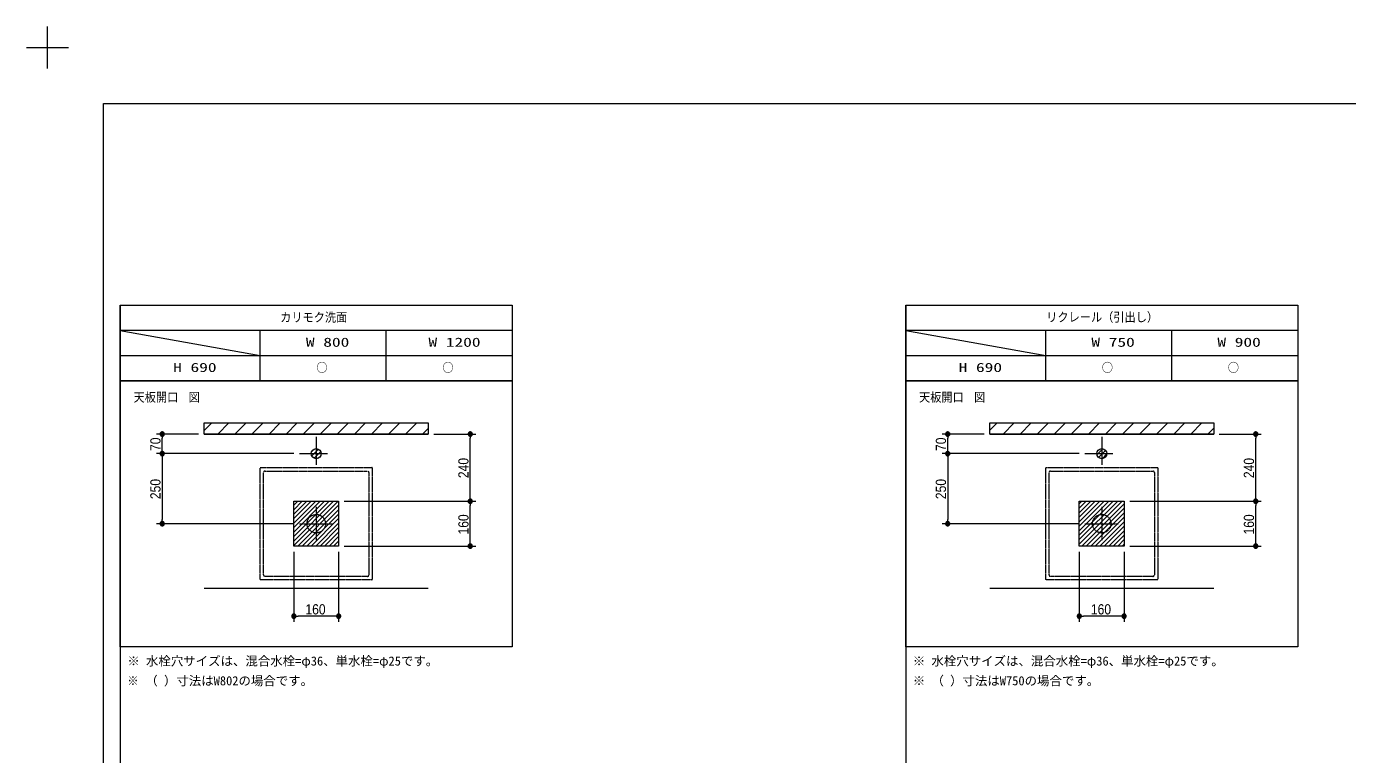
# Model space of a CAD drawing. Units: millimetres, scale not verified. Extents: x -6062 to 6062, y -3045 to 3045.
# Drawn here: x -6062 to -1344, y 446 to 3045 of the extents above; entities that cross this region are included whole.
import ezdxf
from ezdxf.enums import TextEntityAlignment as Align

# ---------------------------------------------------------------- set-up
doc = ezdxf.new("R2010")
doc.units = ezdxf.units.MM
doc.header["$LTSCALE"] = 20
doc.linetypes.add('CHAIN1', pattern=[8, 5, -1, 1, -1])
for name, color, linetype, lineweight in [('0-0_1図面枠', 7, 'Continuous', 9), ('0-2_2寸法-1', 7, 'Continuous', 9), ('0-3_0', 7, 'Continuous', 9), ('0-6_3一般', 7, 'Continuous', 9)]:
    doc.layers.add(name, color=color, linetype=linetype, lineweight=lineweight)
doc.styles.add('ＭＳ ゴシック', font='')
doc.styles.add('ＭＳ Ｐゴシック', font='')
doc.styles.get('ＭＳ ゴシック').set_extended_font_data('MS Gothic')
doc.styles.get('ＭＳ Ｐゴシック').set_extended_font_data('MS PGothic')

# ---------------------------------------------------------------- blocks, each defined once
blk = doc.blocks.new('グループ')
at = {"layer": '0-0_1図面枠'}
for p, q in [((-84000, 57900), (-84000, 60900)), ((-85500, 59400), (-82500, 59400))]:
    blk.add_line(p, q, dxfattribs=at)
blk = doc.blocks.new('グループ-2')
at = {"layer": '0-0_1図面枠'}
blk.add_lwpolyline([(-80000, 55400), (80000, 55400), (80000, -55400), (-80000, -55400)], close=True, dxfattribs=at)
blk = doc.blocks.new('図面枠')
at = {"layer": '0-0_1図面枠'}
for name in ['グループ', 'グループ-2']:
    blk.add_blockref(name, (0, 0), dxfattribs=at)
blk = doc.blocks.new('グループ-4')
at = {"layer": '0-0_1図面枠'}
for p, q in [((-78800, 41000), (-78800, -48600)), ((-22700, 41000), (-22700, -48600)), ((-50800, 39200), (-78800, 39200)), ((-78800, 39200), (-68800, 37400)), ((-68800, 35600), (-68800, 39200)), ((-59800, 35600), (-59800, 39200)), ((5300, 39200), (-22700, 39200)), ((-22700, 39200), (-12700, 37400)), ((-12700, 35600), (-12700, 39200)), ((-3700, 35600), (-3700, 39200)), ((-78800, 37400), (-50800, 37400)), ((-22700, 37400), (5300, 37400))]:
    blk.add_line(p, q, dxfattribs=at)
for points in [[(-78800, 41000), (-50800, 41000), (-50800, 35600), (-78800, 35600)], [(-22700, 41000), (5300, 41000), (5300, 35600), (-22700, 35600)], [(-78800, 35600), (-50800, 35600), (-50800, 16600), (-78800, 16600)], [(-22700, 35600), (5300, 35600), (5300, 16600), (-22700, 16600)]]:
    blk.add_lwpolyline(points, close=True, dxfattribs=at)
blk = doc.blocks.new('_Dot')
at = {"layer": '0-3_0'}
for p, q in [((-10, 0), (-20, 0)), ((9.78, 2), (-9.78, 2)), ((7.99, 6), (-7.99, 6)), ((9.16, -3.98), (-9.16, -3.98)), ((6, -7.98), (-6, -7.98))]:
    blk.add_line(p, q, dxfattribs=at)
for points in [[(10, 0), (9.92, 1.25), (9.69, 2.49), (9.3, 3.68), (8.76, 4.82), (8.09, 5.88), (7.29, 6.85), (6.37, 7.71), (5.36, 8.44), (4.26, 9.05), (3.09, 9.51), (1.87, 9.82), (0.63, 9.98), (-0.63, 9.98), (-1.87, 9.82), (-3.09, 9.51), (-4.26, 9.05), (-5.36, 8.44), (-6.37, 7.71), (-7.29, 6.85), (-8.09, 5.88), (-8.76, 4.82), (-9.3, 3.68), (-9.69, 2.49), (-9.92, 1.25), (-10, 0), (0, 0)], [(-10, 0), (-9.92, -1.25), (-9.69, -2.49), (-9.3, -3.68), (-8.76, -4.82), (-8.09, -5.88), (-7.29, -6.85), (-6.37, -7.71), (-5.36, -8.44), (-4.26, -9.05), (-3.09, -9.51), (-1.87, -9.82), (-0.63, -9.98), (0.63, -9.98), (1.87, -9.82), (3.09, -9.51), (4.26, -9.05), (5.36, -8.44), (6.37, -7.71), (7.29, -6.85), (8.09, -5.88), (8.76, -4.82), (9.3, -3.68), (9.69, -2.49), (9.92, -1.25), (10, 0), (0, 0)]]:
    blk.add_lwpolyline(points, close=True, dxfattribs=at)
blk = doc.blocks.new('グループ-25')
at = {"layer": '0-6_3一般', "linetype": 'CHAIN1'}
for p, q in [((-68800, 21420), (-68800, 29380)), ((-68780, 29400), (-60820, 29400)), ((-60800, 29380), (-60800, 21420)), ((-68560, 21740), (-68560, 29060)), ((-68460, 29160), (-61140, 29160)), ((-61040, 29060), (-61040, 21740)), ((-64800, 26600), (-64800, 24200)), ((-66000, 25400), (-63600, 25400)), ((-60820, 21400), (-68780, 21400)), ((-61140, 21640), (-68460, 21640))]:
    blk.add_line(p, q, dxfattribs=at)
blk.add_circle((-64800, 25400), 660, dxfattribs=at)
for centre, radius, start, end in [((-68780, 29380), 20, 90, 180), ((-60820, 29380), 20, 0, 90), ((-68460, 29060), 100, 90, 180), ((-61140, 29060), 100, 0, 90), ((-68460, 21740), 100, 180, 270), ((-61140, 21740), 100, 270, 0), ((-68780, 21420), 20, 180, 270), ((-60820, 21420), 20, 270, 0)]:
    blk.add_arc(centre, radius, start, end, dxfattribs=at)
blk = doc.blocks.new('グループ-62')
at = {"layer": '0-6_3一般', "linetype": 'CHAIN1'}
for p, q in [((-12700, 21420), (-12700, 29380)), ((-12680, 29400), (-4720, 29400)), ((-4700, 29380), (-4700, 21420)), ((-12460, 21740), (-12460, 29060)), ((-12360, 29160), (-5040, 29160)), ((-4940, 29060), (-4940, 21740)), ((-8700, 26600), (-8700, 24200)), ((-9900, 25400), (-7500, 25400)), ((-4720, 21400), (-12680, 21400)), ((-5040, 21640), (-12360, 21640))]:
    blk.add_line(p, q, dxfattribs=at)
blk.add_circle((-8700, 25400), 660, dxfattribs=at)
for centre, radius, start, end in [((-12680, 29380), 20, 90, 180), ((-4720, 29380), 20, 0, 90), ((-12360, 29060), 100, 90, 180), ((-5040, 29060), 100, 0, 90), ((-12360, 21740), 100, 180, 270), ((-5040, 21740), 100, 270, 0), ((-12680, 21420), 20, 180, 270), ((-4720, 21420), 20, 270, 0)]:
    blk.add_arc(centre, radius, start, end, dxfattribs=at)

msp = doc.modelspace()

# ---------------------------------------------------------------- linework, layer by layer
at = {"layer": '0-2_2寸法-1'}
for p, q in [((-5447.5, 1590), (-5597.5, 1590)), ((-5577.5, 1535.01), (-5577.5, 1574.99)), ((-4607.5, 1590), (-4457.5, 1590)), ((-4477.5, 1365.01), (-4477.5, 1574.99)), ((-2642.5, 1590), (-2792.5, 1590)), ((-2772.5, 1535.01), (-2772.5, 1574.99)), ((-1802.5, 1590), (-1652.5, 1590)), ((-1672.5, 1365.01), (-1672.5, 1574.99)), ((-5107.5, 1520), (-5597.5, 1520)), ((-5107.5, 1520), (-5597.5, 1520)), ((-2302.5, 1520), (-2792.5, 1520)), ((-2302.5, 1520), (-2792.5, 1520)), ((-5577.5, 1504.99), (-5577.5, 1285.01)), ((-2772.5, 1504.99), (-2772.5, 1285.01)), ((-4927.5, 1350), (-4457.5, 1350)), ((-4927.5, 1350), (-4457.5, 1350)), ((-4477.5, 1205.01), (-4477.5, 1334.99)), ((-2122.5, 1350), (-1652.5, 1350)), ((-2122.5, 1350), (-1652.5, 1350)), ((-1672.5, 1205.01), (-1672.5, 1334.99)), ((-5107.5, 1270), (-5597.5, 1270)), ((-2302.5, 1270), (-2792.5, 1270)), ((-4927.5, 1190), (-4457.5, 1190)), ((-2122.5, 1190), (-1652.5, 1190)), ((-5107.5, 1170), (-5107.5, 920)), ((-4947.5, 1170), (-4947.5, 920)), ((-2302.5, 1170), (-2302.5, 920)), ((-2142.5, 1170), (-2142.5, 920)), ((-4962.51, 940), (-5092.49, 940)), ((-2157.51, 940), (-2287.49, 940))]:
    msp.add_line(p, q, dxfattribs=at)
at = {"layer": '0-6_3一般'}
for p, q in [((-5427.5, 1602.56), (-5400.06, 1630)), ((-5379.1, 1590), (-5339.1, 1630)), ((-5318.14, 1590), (-5278.14, 1630)), ((-5257.18, 1590), (-5217.18, 1630)), ((-5196.22, 1590), (-5156.22, 1630)), ((-5135.26, 1590), (-5095.26, 1630)), ((-5074.3, 1590), (-5034.3, 1630)), ((-5013.34, 1590), (-4973.34, 1630)), ((-4952.38, 1590), (-4912.38, 1630)), ((-4891.42, 1590), (-4851.42, 1630)), ((-4830.46, 1590), (-4790.46, 1630)), ((-4769.5, 1590), (-4729.5, 1630)), ((-4708.54, 1590), (-4668.54, 1630)), ((-4647.58, 1590), (-4627.5, 1610.08)), ((-2622.5, 1603.4), (-2595.9, 1630)), ((-2574.94, 1590), (-2534.94, 1630)), ((-2513.98, 1590), (-2473.98, 1630)), ((-2453.02, 1590), (-2413.02, 1630)), ((-2392.06, 1590), (-2352.06, 1630)), ((-2331.1, 1590), (-2291.1, 1630)), ((-2270.14, 1590), (-2230.14, 1630)), ((-2209.18, 1590), (-2169.18, 1630)), ((-2148.22, 1590), (-2108.22, 1630)), ((-2087.26, 1590), (-2047.26, 1630)), ((-2026.3, 1590), (-1986.3, 1630)), ((-1965.34, 1590), (-1925.34, 1630)), ((-1904.38, 1590), (-1864.38, 1630)), ((-1843.42, 1590), (-1822.5, 1610.92)), ((-5427.5, 1590), (-4627.5, 1590)), ((-2622.5, 1590), (-1822.5, 1590)), ((-5043.58, 1527.92), (-5035.42, 1536.08)), ((-5043.52, 1511.98), (-5019.48, 1536.02)), ((-5035.52, 1503.98), (-5011.48, 1528.02)), ((-5019.58, 1503.92), (-5011.42, 1512.08)), ((-2239.89, 1515.61), (-2218.11, 1537.39)), ((-2233.58, 1505.92), (-2208.42, 1531.08)), ((-2221.39, 1502.11), (-2204.61, 1518.89)), ((-5107.5, 1336), (-5093.5, 1350)), ((-5107.5, 1320), (-5077.5, 1350)), ((-5107.5, 1304), (-5061.5, 1350)), ((-5107.5, 1288), (-5045.5, 1350)), ((-5107.5, 1272), (-5029.5, 1350)), ((-5107.5, 1256), (-5013.5, 1350)), ((-5107.5, 1240), (-4997.5, 1350)), ((-5107.5, 1224), (-4981.5, 1350)), ((-5107.5, 1208), (-4965.5, 1350)), ((-5107.5, 1192), (-4949.5, 1350)), ((-5093.5, 1190), (-4947.5, 1336)), ((-2302.5, 1341), (-2293.5, 1350)), ((-2302.5, 1325), (-2277.5, 1350)), ((-2302.5, 1309), (-2261.5, 1350)), ((-2302.5, 1293), (-2245.5, 1350)), ((-2302.5, 1277), (-2229.5, 1350)), ((-2302.5, 1261), (-2213.5, 1350)), ((-2302.5, 1245), (-2197.5, 1350)), ((-2302.5, 1229), (-2181.5, 1350)), ((-2302.5, 1213), (-2165.5, 1350)), ((-2302.5, 1197), (-2149.5, 1350)), ((-2293.5, 1190), (-2142.5, 1341)), ((-2277.5, 1190), (-2142.5, 1325)), ((-5077.5, 1190), (-4947.5, 1320)), ((-5061.5, 1190), (-4947.5, 1304)), ((-5045.5, 1190), (-4947.5, 1288)), ((-2261.5, 1190), (-2142.5, 1309)), ((-2245.5, 1190), (-2142.5, 1293)), ((-2229.5, 1190), (-2142.5, 1277)), ((-5029.5, 1190), (-4947.5, 1272)), ((-5013.5, 1190), (-4947.5, 1256)), ((-4997.5, 1190), (-4947.5, 1240)), ((-2213.5, 1190), (-2142.5, 1261)), ((-2197.5, 1190), (-2142.5, 1245)), ((-2181.5, 1190), (-2142.5, 1229)), ((-4981.5, 1190), (-4947.5, 1224)), ((-4965.5, 1190), (-4947.5, 1208)), ((-4949.5, 1190), (-4947.5, 1192)), ((-2165.5, 1190), (-2142.5, 1213)), ((-2149.5, 1190), (-2142.5, 1197)), ((-5427.5, 1040), (-4627.5, 1040)), ((-2622.5, 1040), (-1822.5, 1040))]:
    msp.add_line(p, q, dxfattribs=at)
at = {"layer": '0-6_3一般', "linetype": 'CHAIN1'}
for p, q in [((-5027.5, 1580), (-5027.5, 1460)), ((-2222.5, 1580), (-2222.5, 1460)), ((-5087.5, 1520), (-4967.5, 1520)), ((-2282.5, 1520), (-2162.5, 1520))]:
    msp.add_line(p, q, dxfattribs=at)
at = {"layer": '0-6_3一般'}
for points in [[(-5427.5, 1630), (-4627.5, 1630), (-4627.5, 1590), (-5427.5, 1590)], [(-2622.5, 1630), (-1822.5, 1630), (-1822.5, 1590), (-2622.5, 1590)], [(-5107.5, 1350), (-4947.5, 1350), (-4947.5, 1190), (-5107.5, 1190)], [(-5107.5, 1350), (-4947.5, 1350), (-4947.5, 1190), (-5107.5, 1190)], [(-2302.5, 1350), (-2142.5, 1350), (-2142.5, 1190), (-2302.5, 1190)], [(-2302.5, 1350), (-2142.5, 1350), (-2142.5, 1190), (-2302.5, 1190)]]:
    msp.add_lwpolyline(points, close=True, dxfattribs=at)
for centre in [(-5027.5, 1520), (-5027.5, 1520), (-2222.5, 1520), (-2222.5, 1520)]:
    msp.add_circle(centre, 18, dxfattribs=at)

# ---------------------------------------------------------------- block references
at = {"layer": '0-0_1図面枠', "xscale": 0.05, "yscale": 0.05}
for name in ['図面枠', 'グループ-4']:
    msp.add_blockref(name, (-1787.5, 0), dxfattribs=at)
at = {"layer": '0-2_2寸法-1', "xscale": 0.7503418, "yscale": 0.7503418}
for p, rotation in [((-5577.5, 1590), 90), ((-4477.5, 1590), 90), ((-2772.5, 1590), 90), ((-1672.5, 1590), 90), ((-5577.5, 1520), 270), ((-5577.5, 1520), 90), ((-2772.5, 1520), 270), ((-2772.5, 1520), 90), ((-4477.5, 1350), 270), ((-4477.5, 1350), 90), ((-1672.5, 1350), 270), ((-1672.5, 1350), 90), ((-5577.5, 1270), 270), ((-2772.5, 1270), 270), ((-4477.5, 1190), 270), ((-1672.5, 1190), 270), ((-5107.5, 940), 180), ((-2302.5, 940), 180)]:
    msp.add_blockref('_Dot', p, dxfattribs=dict(at, rotation=rotation))
for p in [(-4947.5, 940), (-2142.5, 940)]:
    msp.add_blockref('_Dot', p, dxfattribs=at)
at = {"layer": '0-6_3一般', "xscale": 0.05, "yscale": 0.05}
for name in ['グループ-25', 'グループ-62']:
    msp.add_blockref(name, (-1787.5, 0), dxfattribs=at)

# ---------------------------------------------------------------- texts
at = {"layer": '0-0_1図面枠', "style": 'ＭＳ ゴシック'}
for s, width, p in [('リクレール（引出し）', 0.9, (-2420.67, 1981.44)), ('カリモク洗面', 0.9, (-5156.39, 1980.86)), ('W 800', 1.4, (-5064.45, 1891.74)), ('W 1200', 1.4, (-4626.75, 1891.74)), ('W 750', 1.4, (-2259.45, 1891.74)), ('W 900', 1.4, (-1809.45, 1891.74)), ('H 690', 1.4, (-5538.49, 1801.74)), ('○', 0.9, (-5027.09, 1801.25)), ('○', 0.9, (-4577.09, 1801.25)), ('H 690', 1.4, (-2733.49, 1801.74)), ('○', 0.9, (-2222.09, 1801.25)), ('○', 0.9, (-1772.09, 1801.25)), ('天板開口', 0.9, (-5680, 1695.64)), ('図', 0.9, (-5483.27, 1695.64)), ('天板開口', 0.9, (-2875, 1695.64)), ('図', 0.9, (-2678.27, 1695.64)), ('※', 0.9, (-5702.1, 683.34))]:
    msp.add_text(s, height=32.55, dxfattribs=dict(at, width=width)).set_placement(p, align=Align.BOTTOM_LEFT)
for s, p in [('※ 水栓穴サイズは、混合水栓=φ36、単水栓=φ25です。', (-5702.1, 753.88)), ('※ 水栓穴サイズは、混合水栓=φ36、単水栓=φ25です。', (-2897.1, 753.88)), ('（ ）寸法はW802の場合です。', (-5637.93, 683.34)), ('※ （ ）寸法はW750の場合です。', (-2897.1, 683.34))]:
    msp.add_text(s, height=32.55, dxfattribs=at).set_placement(p, align=Align.BOTTOM_LEFT)
at = {"layer": '0-2_2寸法-1', "style": 'ＭＳ Ｐゴシック', "width": 0.9}
for s, p in [('70', (-5572.54, 1529.63)), ('70', (-2767.54, 1529.63)), ('240', (-4472.54, 1432.72)), ('240', (-1667.54, 1432.72)), ('250', (-5572.54, 1357.72)), ('250', (-2767.54, 1357.72)), ('160', (-4472.54, 1231.39)), ('160', (-1667.54, 1231.39))]:
    msp.add_text(s, height=36.66, rotation=90, dxfattribs=at).set_placement(p, align=Align.BOTTOM_LEFT)
for p in [(-5066.11, 935.04), (-2261.11, 935.04)]:
    msp.add_text('160', height=36.66, dxfattribs=at).set_placement(p, align=Align.BOTTOM_LEFT)

doc.saveas('drawing.dxf')
